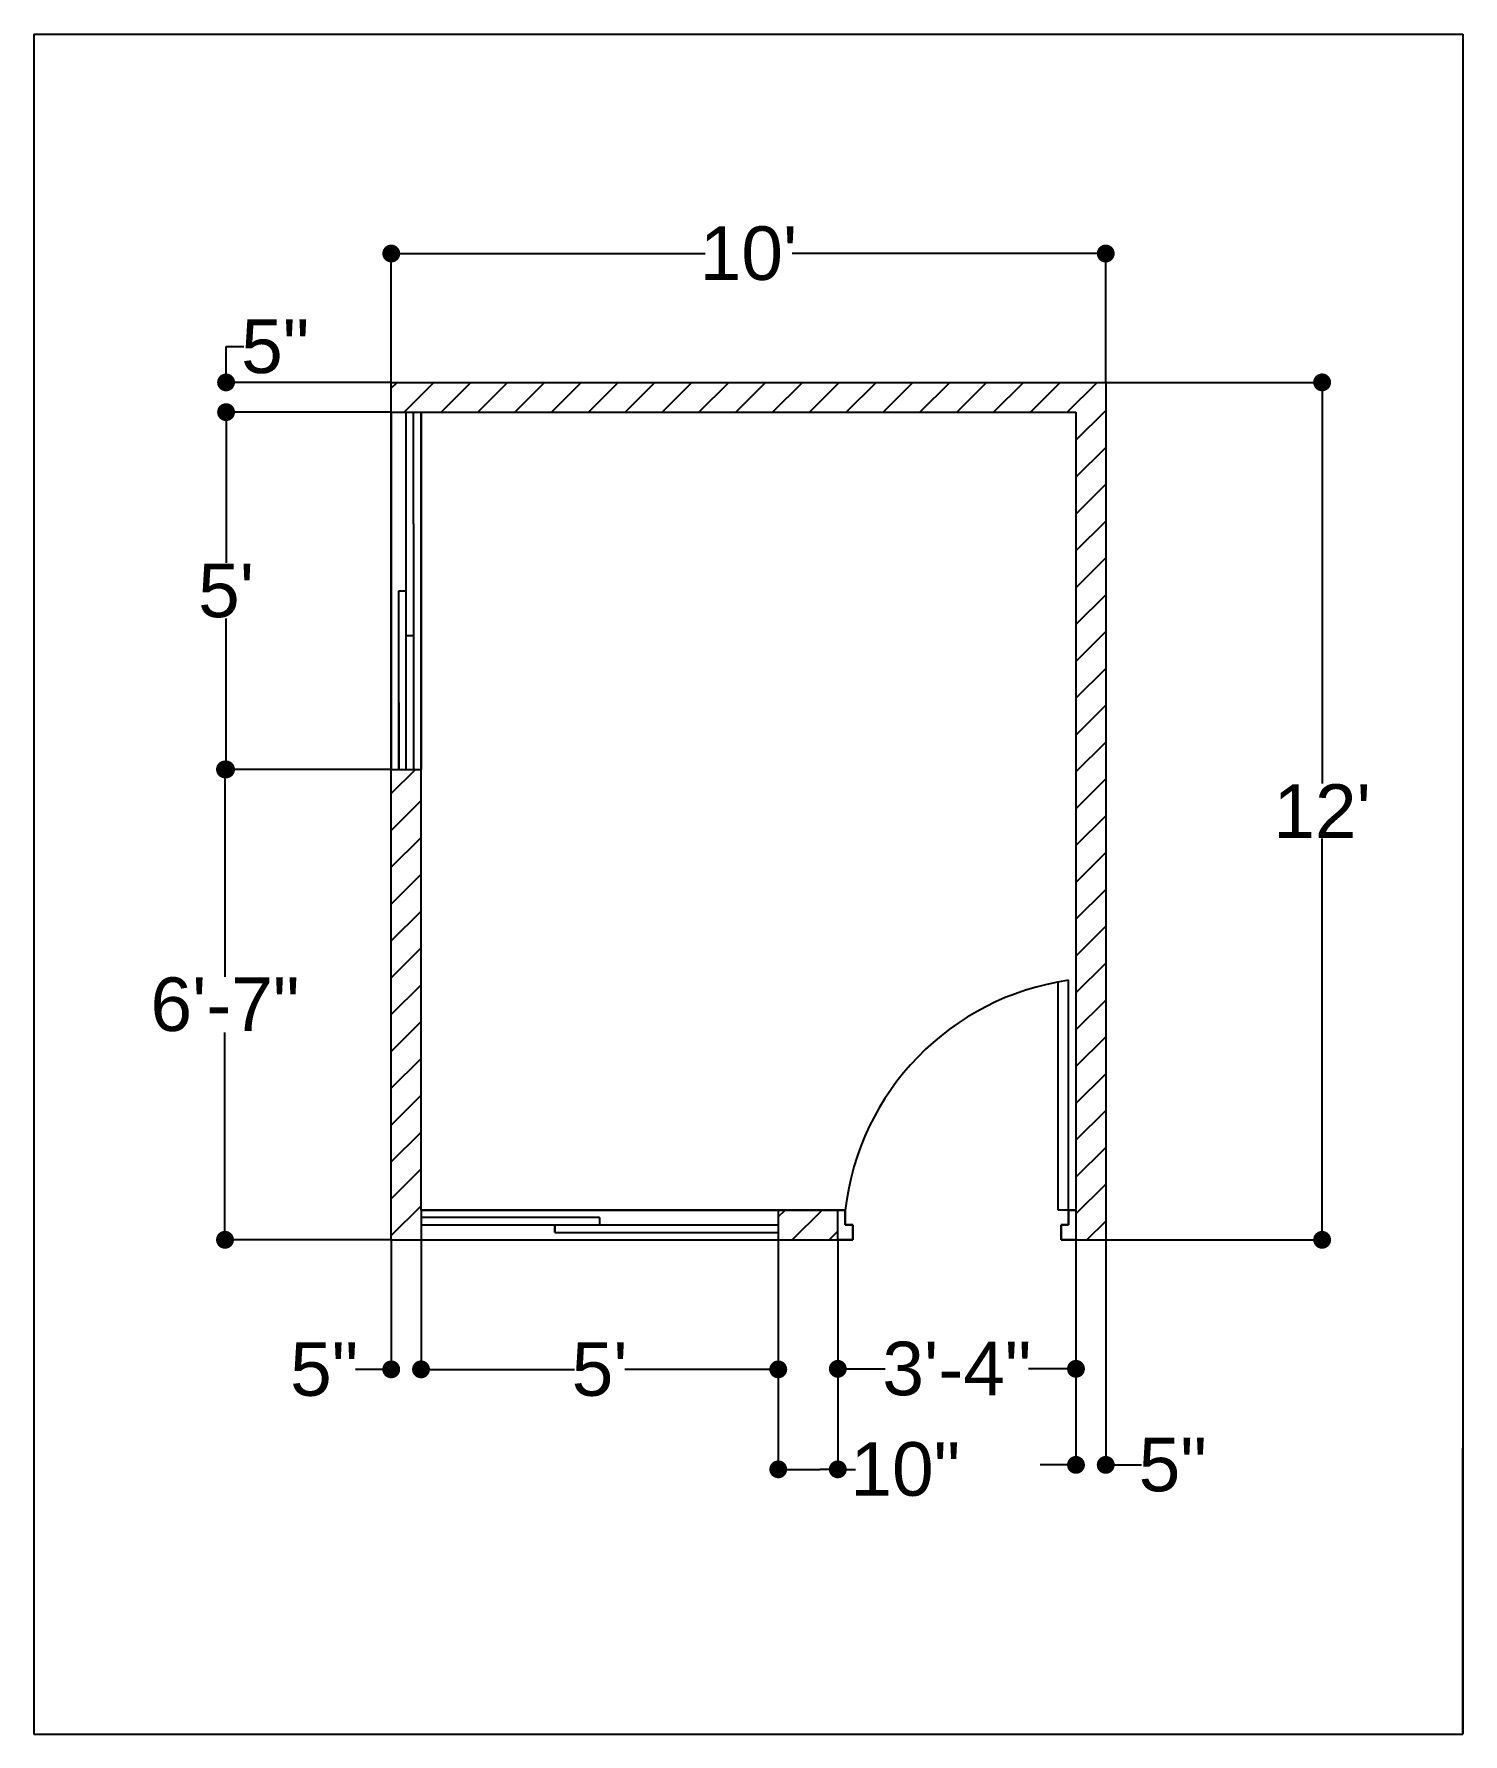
# Model space of a CAD drawing. Header units: inches. Extents: x 35 to 275, y 67 to 352.
import ezdxf

# ---------------------------------------------------------------- set-up
doc = ezdxf.new("R2010")
doc.units = ezdxf.units.IN
doc.header["$MEASUREMENT"] = 0
for name, color, linetype in [('Boundary', 170, 'Continuous'), ('Dimension', 184, 'Continuous'), ('Door', 34, 'Continuous'), ('Wall', 250, 'Continuous'), ('Window', 141, 'Continuous')]:
    doc.layers.add(name, color=color, linetype=linetype)
doc.styles.get("Standard").update_dxf_attribs({"font": 'arial.ttf'})
doc.dimstyles.get("Standard").update_dxf_attribs({"dimtxt": 9, "dimasz": 3, "dimexe": 0.18, "dimexo": 0.0625, "dimgap": 0.09, "dimtad": 0, "dimtih": 1, "dimtoh": 1, "dimdec": 0, "dimzin": 0, "dimdsep": 46, "dimlunit": 4, "dimtxsty": 'Standard', "dimblk": 'DOT', "dimcen": 1, "dimadec": 0, "dimazin": 0, "dimtfac": 1, "dimtdec": 0, "dimtofl": 0, "dimtmove": 0, "dimatfit": 3, "dimfxl": 1, "dimtolj": 1, "dimtzin": 0, "dimarcsym": 0})

# ---------------------------------------------------------------- blocks, each defined once
blk = doc.blocks.new('_Dot')
at = {"color": 0, "linetype": 'ByBlock', "lineweight": -2}
blk.add_line((-0.5, 0), (-1, 0), dxfattribs=at)
at = {"color": 0, "linetype": 'ByBlock', "const_width": 0.5}
blk.add_lwpolyline([(-0.25, 0, 1), (0.25, 0, 1)], format="xyb", close=True, dxfattribs=at)
blk = doc.blocks.new('*D9')
at = {"layer": 'Defpoints', "color": 0, "transparency": 16777216}
for p in [(215.08, 315.31), (95.08, 293.67), (215.08, 293.67)]:
    blk.add_point(p, dxfattribs=at)
at = {"layer": 'Dimension', "color": 0, "lineweight": -2, "transparency": 16777216}
for p, q in [((95.08, 293.73), (95.08, 315.49)), ((98.08, 315.31), (147.78, 315.31)), ((212.08, 315.31), (162.39, 315.31)), ((215.08, 293.73), (215.08, 315.49))]:
    blk.add_line(p, q, dxfattribs=at)
at = {"layer": 'Dimension', "color": 0, "lineweight": -2, "transparency": 16777216, "xscale": 3, "yscale": 3, "zscale": 3, "rotation": 180}
blk.add_blockref('_Dot', (95.08, 315.31), dxfattribs=at)
at = {"layer": 'Dimension', "color": 0, "lineweight": -2, "transparency": 16777216, "xscale": 3, "yscale": 3, "zscale": 3}
blk.add_blockref('_Dot', (215.08, 315.31), dxfattribs=at)
at = {"layer": 'Dimension', "color": 0, "transparency": 16777216, "insert": (155.08, 315.31), "char_height": 9, "attachment_point": 5}
blk.add_mtext("\\A1;10'", dxfattribs=at)
blk = doc.blocks.new('*D10')
at = {"layer": 'Defpoints', "color": 0, "transparency": 16777216}
for p in [(67.34, 293.67), (95.08, 293.67), (95.08, 288.67)]:
    blk.add_point(p, dxfattribs=at)
at = {"layer": 'Dimension', "color": 0, "lineweight": -2, "transparency": 16777216}
for p, q in [((67.34, 296.67), (67.34, 299.67)), ((67.34, 299.67), (70.34, 299.67)), ((95.02, 293.67), (67.16, 293.67)), ((95.02, 288.67), (67.16, 288.67)), ((67.34, 285.67), (67.34, 282.67))]:
    blk.add_line(p, q, dxfattribs=at)
at = {"layer": 'Dimension', "color": 0, "lineweight": -2, "transparency": 16777216, "xscale": 3, "yscale": 3, "zscale": 3}
for p, rotation in [((67.34, 293.67), 270), ((67.34, 288.67), 90)]:
    blk.add_blockref('_Dot', p, dxfattribs=dict(at, rotation=rotation))
at = {"layer": 'Dimension', "color": 0, "transparency": 16777216, "insert": (75.6, 299.67), "char_height": 9, "attachment_point": 5}
blk.add_mtext('\\A1;5"', dxfattribs=at)
blk = doc.blocks.new('*D11')
at = {"layer": 'Defpoints', "color": 0, "transparency": 16777216}
for p in [(95.08, 288.67), (67.34, 228.67), (95.08, 228.67)]:
    blk.add_point(p, dxfattribs=at)
at = {"layer": 'Dimension', "color": 0, "lineweight": -2, "transparency": 16777216}
for p, q in [((95.02, 288.67), (67.16, 288.67)), ((67.34, 285.67), (67.34, 263.34)), ((67.34, 231.67), (67.34, 254.01)), ((95.02, 228.67), (67.16, 228.67))]:
    blk.add_line(p, q, dxfattribs=at)
at = {"layer": 'Dimension', "color": 0, "lineweight": -2, "transparency": 16777216, "xscale": 3, "yscale": 3, "zscale": 3}
for p, rotation in [((67.34, 288.67), 90), ((67.34, 228.67), 270)]:
    blk.add_blockref('_Dot', p, dxfattribs=dict(at, rotation=rotation))
at = {"layer": 'Dimension', "color": 0, "transparency": 16777216, "insert": (67.34, 258.67), "char_height": 9, "attachment_point": 5}
blk.add_mtext("\\A1;5'", dxfattribs=at)
blk = doc.blocks.new('*D12')
at = {"layer": 'Defpoints', "color": 0, "transparency": 16777216}
for p in [(95.08, 228.67), (67.16, 149.67), (95.08, 149.67)]:
    blk.add_point(p, dxfattribs=at)
at = {"layer": 'Dimension', "color": 0, "lineweight": -2, "transparency": 16777216}
for p, q in [((95.02, 228.67), (66.98, 228.67)), ((67.16, 225.67), (67.16, 193.86)), ((67.16, 152.67), (67.16, 184.49)), ((95.02, 149.67), (66.98, 149.67))]:
    blk.add_line(p, q, dxfattribs=at)
at = {"layer": 'Dimension', "color": 0, "lineweight": -2, "transparency": 16777216, "xscale": 3, "yscale": 3, "zscale": 3}
for p, rotation in [((67.16, 228.67), 90), ((67.16, 149.67), 270)]:
    blk.add_blockref('_Dot', p, dxfattribs=dict(at, rotation=rotation))
at = {"layer": 'Dimension', "color": 0, "transparency": 16777216, "insert": (67.16, 189.17), "char_height": 9, "attachment_point": 5}
blk.add_mtext('\\A1;6\'-7"', dxfattribs=at)
blk = doc.blocks.new('*D13')
at = {"layer": 'Defpoints', "color": 0, "transparency": 16777216}
for p in [(95.08, 149.67), (100.08, 149.67), (95.08, 127.91)]:
    blk.add_point(p, dxfattribs=at)
at = {"layer": 'Dimension', "color": 0, "lineweight": -2, "transparency": 16777216}
for p, q in [((95.08, 149.61), (95.08, 127.73)), ((100.08, 149.61), (100.08, 127.73)), ((92.08, 127.91), (89.08, 127.91)), ((103.08, 127.91), (106.08, 127.91))]:
    blk.add_line(p, q, dxfattribs=at)
at = {"layer": 'Dimension', "color": 0, "lineweight": -2, "transparency": 16777216, "xscale": 3, "yscale": 3, "zscale": 3}
blk.add_blockref('_Dot', (95.08, 127.91), dxfattribs=at)
at = {"layer": 'Dimension', "color": 0, "lineweight": -2, "transparency": 16777216, "xscale": 3, "yscale": 3, "zscale": 3, "rotation": 180}
blk.add_blockref('_Dot', (100.08, 127.91), dxfattribs=at)
at = {"layer": 'Dimension', "color": 0, "transparency": 16777216, "insert": (83.82, 127.91), "char_height": 9, "attachment_point": 5}
blk.add_mtext('\\A1;5"', dxfattribs=at)
blk = doc.blocks.new('*D15')
at = {"layer": 'Defpoints', "color": 0, "transparency": 16777216}
for p in [(100.08, 149.67), (160.08, 149.67), (160.08, 127.91)]:
    blk.add_point(p, dxfattribs=at)
at = {"layer": 'Dimension', "color": 0, "lineweight": -2, "transparency": 16777216}
for p, q in [((100.08, 149.61), (100.08, 127.73)), ((160.08, 149.61), (160.08, 127.73)), ((103.08, 127.91), (125.85, 127.91)), ((157.08, 127.91), (134.31, 127.91))]:
    blk.add_line(p, q, dxfattribs=at)
at = {"layer": 'Dimension', "color": 0, "lineweight": -2, "transparency": 16777216, "xscale": 3, "yscale": 3, "zscale": 3, "rotation": 180}
blk.add_blockref('_Dot', (100.08, 127.91), dxfattribs=at)
at = {"layer": 'Dimension', "color": 0, "lineweight": -2, "transparency": 16777216, "xscale": 3, "yscale": 3, "zscale": 3}
blk.add_blockref('_Dot', (160.08, 127.91), dxfattribs=at)
at = {"layer": 'Dimension', "color": 0, "transparency": 16777216, "insert": (130.08, 127.91), "char_height": 9, "attachment_point": 5}
blk.add_mtext("\\A1;5'", dxfattribs=at)
blk = doc.blocks.new('*D20')
at = {"layer": 'Defpoints', "color": 0, "transparency": 16777216}
for p in [(160.08, 149.67), (170.08, 149.67), (170.08, 111.12)]:
    blk.add_point(p, dxfattribs=at)
at = {"layer": 'Dimension', "color": 0, "lineweight": -2, "transparency": 16777216}
for p, q in [((160.08, 149.61), (160.08, 110.94)), ((170.08, 149.61), (170.08, 110.94)), ((163.08, 111.12), (167.08, 111.12)), ((170.08, 111.12), (173.08, 111.12))]:
    blk.add_line(p, q, dxfattribs=at)
at = {"layer": 'Dimension', "color": 0, "lineweight": -2, "transparency": 16777216, "xscale": 3, "yscale": 3, "zscale": 3, "rotation": 180}
blk.add_blockref('_Dot', (160.08, 111.12), dxfattribs=at)
at = {"layer": 'Dimension', "color": 0, "lineweight": -2, "transparency": 16777216, "xscale": 3, "yscale": 3, "zscale": 3}
blk.add_blockref('_Dot', (170.08, 111.12), dxfattribs=at)
at = {"layer": 'Dimension', "color": 0, "transparency": 16777216, "insert": (181.42, 111.12), "char_height": 9, "attachment_point": 5}
blk.add_mtext('\\A1;10"', dxfattribs=at)
blk = doc.blocks.new('*D21')
at = {"layer": 'Defpoints', "color": 0, "transparency": 16777216}
for p in [(170.08, 149.67), (210.08, 149.67), (210.08, 128)]:
    blk.add_point(p, dxfattribs=at)
at = {"layer": 'Dimension', "color": 0, "lineweight": -2, "transparency": 16777216}
for p, q in [((170.08, 149.61), (170.08, 127.82)), ((210.08, 149.61), (210.08, 127.82)), ((173.08, 128), (178.03, 128)), ((207.08, 128), (202.13, 128))]:
    blk.add_line(p, q, dxfattribs=at)
at = {"layer": 'Dimension', "color": 0, "lineweight": -2, "transparency": 16777216, "xscale": 3, "yscale": 3, "zscale": 3, "rotation": 180}
blk.add_blockref('_Dot', (170.08, 128), dxfattribs=at)
at = {"layer": 'Dimension', "color": 0, "lineweight": -2, "transparency": 16777216, "xscale": 3, "yscale": 3, "zscale": 3}
blk.add_blockref('_Dot', (210.08, 128), dxfattribs=at)
at = {"layer": 'Dimension', "color": 0, "transparency": 16777216, "insert": (190.08, 128), "char_height": 9, "attachment_point": 5}
blk.add_mtext('\\A1;3\'-4"', dxfattribs=at)
blk = doc.blocks.new('*D23')
at = {"layer": 'Defpoints', "color": 0, "transparency": 16777216}
for p in [(215.08, 293.67), (215.08, 149.67), (251.42, 149.67)]:
    blk.add_point(p, dxfattribs=at)
at = {"layer": 'Dimension', "color": 0, "lineweight": -2, "transparency": 16777216}
for p, q in [((215.14, 293.67), (251.6, 293.67)), ((251.42, 290.67), (251.42, 226.28)), ((251.42, 152.67), (251.42, 217.06)), ((215.14, 149.67), (251.6, 149.67))]:
    blk.add_line(p, q, dxfattribs=at)
at = {"layer": 'Dimension', "color": 0, "lineweight": -2, "transparency": 16777216, "xscale": 3, "yscale": 3, "zscale": 3}
for p, rotation in [((251.42, 293.67), 90), ((251.42, 149.67), 270)]:
    blk.add_blockref('_Dot', p, dxfattribs=dict(at, rotation=rotation))
at = {"layer": 'Dimension', "color": 0, "transparency": 16777216, "insert": (251.42, 221.67), "char_height": 9, "attachment_point": 5}
blk.add_mtext("\\A1;12'", dxfattribs=at)
blk = doc.blocks.new('*D25')
at = {"layer": 'Defpoints', "color": 0, "transparency": 16777216}
for p in [(210.08, 149.67), (215.08, 149.67), (215.08, 111.87)]:
    blk.add_point(p, dxfattribs=at)
at = {"layer": 'Dimension', "color": 0, "lineweight": -2, "transparency": 16777216}
for p, q in [((210.08, 149.61), (210.08, 111.69)), ((215.08, 149.61), (215.08, 111.69)), ((207.08, 111.87), (204.08, 111.87)), ((218.08, 111.87), (221.08, 111.87))]:
    blk.add_line(p, q, dxfattribs=at)
at = {"layer": 'Dimension', "color": 0, "lineweight": -2, "transparency": 16777216, "xscale": 3, "yscale": 3, "zscale": 3}
blk.add_blockref('_Dot', (210.08, 111.87), dxfattribs=at)
at = {"layer": 'Dimension', "color": 0, "lineweight": -2, "transparency": 16777216, "xscale": 3, "yscale": 3, "zscale": 3, "rotation": 180}
blk.add_blockref('_Dot', (215.08, 111.87), dxfattribs=at)
at = {"layer": 'Dimension', "color": 0, "transparency": 16777216, "insert": (226.34, 111.87), "char_height": 9, "attachment_point": 5}
blk.add_mtext('\\A1;5"', dxfattribs=at)

msp = doc.modelspace()

# ---------------------------------------------------------------- hatches: boundary and pattern name
at = {"layer": 'Wall'}
h = msp.add_hatch(dxfattribs=at)
h.set_pattern_fill('ANSI31', color=256, scale=35)
h.set_pattern_definition([(45, (49.618, 80.166), (-3.09359, 3.09359), [])])
h.paths.add_polyline_path([(215.08, 293.67), (95.08, 293.67), (95.08, 288.67), (210.08, 288.67), (210.08, 149.67), (215.08, 149.67)])
h.paths.add_polyline_path([(100.08, 228.67), (95.08, 228.67), (95.08, 149.67), (100.08, 149.67), (100.08, 154.67)])
h.paths.add_polyline_path([(170.08, 154.67), (160.08, 154.67), (160.08, 149.67), (170.08, 149.67)], flags=17)

# ---------------------------------------------------------------- linework, layer by layer
at = {"layer": 'Boundary'}
for p, q in [((35.08, 352.18), (275.08, 352.18)), ((35.08, 352.18), (35.08, 66.67)), ((275.08, 352.18), (275.08, 66.67)), ((35.08, 328.18), (35.08, 114.67)), ((275.08, 328.18), (275.08, 114.67)), ((35.08, 114.67), (35.08, 66.67)), ((275.08, 66.67), (275.08, 114.67)), ((35.08, 66.67), (275.08, 66.67))]:
    msp.add_line(p, q, dxfattribs=at)
at = {"layer": 'Door'}
for p, q in [((207.11, 154.67), (207.11, 192.98)), ((208.83, 154.67), (208.83, 193.26)), ((170.08, 154.67), (171.33, 154.67)), ((171.33, 154.67), (171.33, 152.17)), ((208.83, 154.67), (207.11, 154.67)), ((210.08, 154.67), (208.83, 154.67)), ((208.83, 154.67), (208.83, 152.17)), ((210.08, 154.67), (208.83, 154.67)), ((210.08, 154.67), (210.08, 149.67)), ((171.33, 152.17), (172.58, 152.17)), ((172.58, 152.17), (172.58, 149.67)), ((208.83, 152.17), (207.58, 152.17)), ((207.58, 152.17), (207.58, 149.67)), ((172.58, 149.67), (170.08, 149.67)), ((207.58, 149.67), (210.08, 149.67)), ((210.08, 149.67), (210.08, 149.67))]:
    msp.add_line(p, q, dxfattribs=at)
msp.add_arc((215.08, 149.67), 44.03, 98.1597, 173.4802, dxfattribs=at)
at = {"layer": 'Wall'}
for p, q in [((95.08, 293.67), (215.08, 293.67)), ((95.08, 149.67), (95.08, 293.67)), ((215.08, 293.67), (215.08, 149.67)), ((95.08, 288.67), (210.08, 288.67)), ((100.08, 154.67), (100.08, 288.67)), ((210.08, 288.67), (210.08, 154.67)), ((95.08, 228.67), (100.08, 228.67)), ((170.08, 154.67), (100.08, 154.67)), ((100.08, 154.67), (100.08, 149.67)), ((160.08, 154.67), (160.08, 149.67)), ((160.08, 154.67), (170.08, 154.67)), ((170.08, 149.67), (170.08, 154.67)), ((171.33, 154.67), (170.08, 154.67)), ((171.33, 152.17), (171.33, 154.67)), ((208.83, 152.17), (208.83, 154.67)), ((208.83, 154.67), (210.08, 154.67)), ((172.58, 152.17), (171.33, 152.17)), ((172.58, 149.67), (172.58, 152.17)), ((207.58, 149.67), (207.58, 152.17)), ((207.58, 152.17), (208.83, 152.17)), ((95.08, 149.67), (100.08, 149.67)), ((160.08, 149.67), (170.08, 149.67)), ((170.08, 149.67), (172.58, 149.67)), ((210.08, 149.67), (207.58, 149.67)), ((207.58, 149.67), (207.58, 149.67)), ((210.08, 149.67), (215.08, 149.67))]:
    msp.add_line(p, q, dxfattribs=at)
at = {"layer": 'Window'}
for p, q in [((95.08, 288.67), (95.08, 228.67)), ((95.08, 288.67), (95.08, 228.67)), ((97.58, 251.17), (97.58, 288.67)), ((98.83, 269.92), (98.83, 288.67)), ((100.08, 288.67), (100.08, 228.67)), ((98.83, 269.92), (98.83, 228.67)), ((96.33, 258.67), (97.58, 258.67)), ((96.33, 228.67), (96.33, 258.67)), ((96.33, 228.67), (96.33, 251.17)), ((97.58, 251.17), (97.58, 251.17)), ((97.58, 251.17), (98.83, 251.17)), ((97.58, 228.67), (97.58, 251.17)), ((96.33, 239.92), (96.33, 228.67)), ((100.08, 154.67), (160.08, 154.67)), ((130.08, 153.42), (100.08, 153.42)), ((100.08, 152.17), (160.08, 152.17)), ((122.58, 152.17), (122.58, 150.92)), ((122.58, 150.92), (122.58, 152.17)), ((130.08, 153.42), (130.08, 152.17)), ((100.08, 149.67), (160.08, 149.67)), ((122.58, 150.92), (160.08, 150.92))]:
    msp.add_line(p, q, dxfattribs=at)

# ---------------------------------------------------------------- dimensions: what is measured, and where the dimension line sits
at = {"layer": 'Dimension'}
for base, p1, p2, picture, middle in [((215.08, 315.31), (95.08, 293.67), (215.08, 293.67), '*D9', (155.08, 315.31)), ((95.08, 127.91), (100.08, 149.67), (95.08, 149.67), '*D13', (83.82, 127.91)), ((160.08, 127.91), (100.08, 149.67), (160.08, 149.67), '*D15', (130.08, 127.91)), ((170.08, 111.12), (160.08, 149.67), (170.08, 149.67), '*D20', (181.42, 111.12)), ((210.08, 128), (170.08, 149.67), (210.08, 149.67), '*D21', (190.08, 128)), ((215.08, 111.87), (210.08, 149.67), (215.08, 149.67), '*D25', (226.34, 111.87))]:
    dim = msp.add_linear_dim(base=base, p1=p1, p2=p2, dimstyle='Standard', dxfattribs=at)
    dim.commit()
    dim.dimension.update_dxf_attribs({"geometry": picture, "text_midpoint": middle})
for base, p1, p2, picture, middle in [((67.34, 293.67), (95.08, 288.67), (95.08, 293.67), '*D10', (75.6, 299.67)), ((251.42, 149.67), (215.08, 293.67), (215.08, 149.67), '*D23', (251.42, 221.67)), ((67.34, 228.67), (95.08, 288.67), (95.08, 228.67), '*D11', (67.34, 258.67)), ((67.16, 149.67), (95.08, 228.67), (95.08, 149.67), '*D12', (67.16, 189.17))]:
    dim = msp.add_linear_dim(base=base, p1=p1, p2=p2, angle=90, dimstyle='Standard', dxfattribs=at)
    dim.commit()
    dim.dimension.update_dxf_attribs({"geometry": picture, "text_midpoint": middle})

doc.saveas('drawing.dxf')
